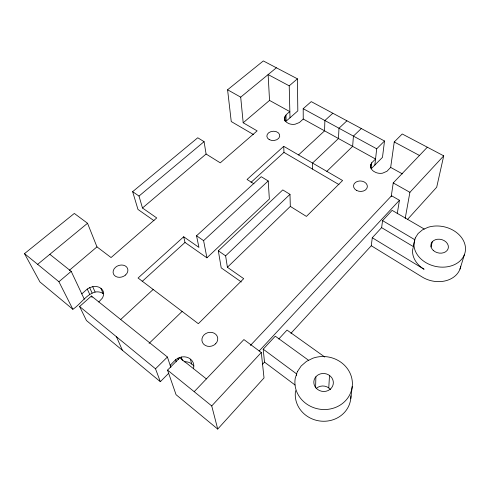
<?xml version="1.0" encoding="UTF-8"?>
<svg xmlns="http://www.w3.org/2000/svg" width="490" height="490" viewBox="0 0 490 490"><rect width="100%" height="100%" fill="white"/><g stroke="black" fill="none" stroke-linecap="round" stroke-linejoin="round"><path stroke-width="0.73" d="M312.479 169.081L312.54 163.054L338.461 138.529L338.994 128.233L346.896 120.834M315.603 387.731L315.879 376.761M328.766 387.915L329.507 375.438M370.532 167.439L370.857 164.419L371.745 162.784L375.542 159.03L303.243 119.039L303.194 108.694L311.23 101.62L384.515 141.004L382.476 157.364L371.089 168.836L371.745 162.784M374.856 165.093L376.706 148.807L384.515 141.004M350.748 398.823L352.224 386.567M290.931 333.335L371.279 245.741L372.271 237.748L381.612 227.636L382.586 220.635L392.129 210.363L424.242 229.038M370.857 164.419L370.593 166.471A9.359 6.891 5 0 0 373.435 171.163L375.744 172.462A9.359 6.891 5 0 0 382.568 173.178L386.971 171.267L390.671 167.396L394.242 141.971L402.223 133.978L443.726 155.845L436.7 187.211L407.478 219.483M391.216 196.551L393.231 182.935L427.305 147.233M397.231 213.763L399.436 200.275L391.553 195.761L250.39 345.462M405.205 218.405L409.897 192.313L443.726 155.845M284.617 120.332C283.698 116.387 287.03 113.692 289.847 111.634L269.537 100.413L268.128 74.572L289.216 85.836L290 117.79L286.148 121.14L285.958 114.991M431.004 246.997L432.241 241.803M413.241 247.309L412.58 250.004A25.694 20.139 13.2 0 0 424.089 269.267L372.271 237.748M193.317 368.799L193.801 366.973A11.374 9.984 -22.7 0 0 191.535 360.083L189.128 358.184A11.374 9.984 -22.7 0 0 181.306 357.051L178.097 358.135L175.628 359.727L170.165 365.283M459.975 269.108L464.489 254.414M167.543 370.115L176.057 394.695L217.725 429.069L264.024 377.925L261.293 352.506L243.904 339.57L194.199 391.688L167.543 370.115L179.775 357.761L206.388 378.917M262.462 364.37L264.514 362.128L263.197 349.18L275.282 336.177L308.62 360.315M278.798 338.982L287.018 330.076L324.815 357.045M217.725 429.069L211.729 405.934L261.293 352.506M259.088 351.054L399.436 200.275M170.869 367.371L167.396 357.02L91.434 296.009L79.601 306.519L86.436 320.521L160.34 381.685L168.676 373.3M160.34 381.685L155.508 368.799L167.396 357.02M183.695 236.768L185 242.44L206.921 257.826L269.365 199.044L268.202 180.975L261.225 176.694L196.545 235.776L198.928 247.395L183.695 236.768L138.064 278.02L198.334 323.7L243.708 278.657L227.403 267.277L290.319 206.406L289.982 194.334L282.773 189.912L218.326 250.807L221.198 267.852L241.35 281.989M149.064 343.404L182.121 311.413M326.83 171.359L352.641 146.375L353.413 136.104L361.283 128.564M227.403 267.277L225.614 255.841L289.982 194.334M120.718 319.486L153.168 289.461M298.545 154.926L324.57 130.848L324.87 120.528L332.802 113.264M206.921 257.826L203.595 240.639L268.202 180.975M142.174 281.413L185 242.44M250.99 182.39L283.955 152.39L283.735 146.326L342.596 180.516L306.421 216.415L290.319 206.406M303.243 119.039L299.433 122.5L295.145 124.215A8.728 6.149 -1.7 0 1 288.831 123.596L286.791 122.451A8.728 6.149 -1.7 0 1 284.549 118.286M283.735 146.326L247.046 179.493L253.967 183.799M290 117.79L297.822 110.863L297.418 78.823L263.326 60.932L227.587 89.774L240.7 97.155L243.187 122.776L257.134 130.873L220.267 162.845L206.088 154.025L204.079 141.659L197.746 137.77L132.643 191.67L139.007 196.061L142.48 207.999L156.733 217.946L111.059 257.556L96.965 246.874L87.532 223.269L74.321 213.438L24.5 253.636L39.929 281.94L72.863 309.288C80.629 304.186 85.879 294.717 95.109 292.065A10.633 8.428 -23.4 0 1 102.183 293.014L103.237 293.81L100.952 288.439L99.887 287.642A10.755 8.477 -23.1 0 0 92.739 286.687L89.682 287.642L87.281 289.033L81.806 293.884M98.802 301.987L102.557 297.908L103.531 295.262A10.755 8.477 -23.1 0 0 101.969 289.284L100.952 288.439M289.216 85.836L297.418 78.823M142.48 207.999L206.088 154.025M69.28 270.37L96.965 246.874M243.187 122.776L269.537 100.413M72.863 309.288L58.923 281.732L71.191 271.331L49.827 254.31M139.007 196.061L204.079 141.659M24.5 253.636L37.65 264.337L87.532 223.269M240.7 97.155L276.366 67.792M394.242 141.971L419.458 155.465M303.194 108.694L376.706 148.807M390.671 167.396L402.406 173.889M393.231 182.935L409.897 192.313M253.642 134.652L231.249 121.551L227.587 89.774M283.955 152.39L338.988 184.601M382.586 220.635L414.822 239.733L413.407 246.635L381.612 227.636M371.279 245.741L422.257 277.046A25.296 19.986 13.5 0 0 460.759 266.199M196.545 235.776L203.595 240.639M218.326 250.807L225.614 255.841M153.976 220.672L137.972 209.438L132.643 191.67M263.197 349.18L296.634 373.931L296.664 375.401M264.514 362.128L295.09 385.036M193.709 366.024A11.239 9.904 -23.2 0 0 192.907 365.001L190.53 363.115A11.239 9.904 -23.2 0 0 184.007 361.81M194.199 391.688L211.729 405.934M79.601 306.519L155.508 368.799M37.65 264.337L58.923 281.732M71.191 271.331L84.317 299.219M87.281 289.033L89.719 294.392M91.434 296.009L92.059 297.381M89.682 287.642L92.089 293.014M92.739 286.687L95.109 292.065M116.406 336.618L122.31 350.111M175.628 359.727L176.296 361.828M178.097 358.135L178.532 359.544M181.306 357.051L182.372 360.579M190.353 359.109L191.743 364.033M284.978 116.455L285.131 121.226M350.92 395.804A27.893 25.89 9.8 0 1 321.011 421.137A27.893 25.89 9.8 0 1 295.58 390.665M316.387 388.362A9.482 8.802 9.7 0 1 330.511 389.568M415.244 238.018L413.989 243.12A26.037 20.268 12.9 0 0 442.831 267.16A26.037 20.268 12.9 0 0 464.349 242.666A26.037 20.268 12.9 0 0 427.831 227.366L422.417 229.89L418.117 233.516L415.244 238.018M297.332 371.738L295.237 378.274A28.8 26.46 8.5 0 0 324.343 409.542A28.8 26.46 8.5 0 0 351.796 378.292A28.8 26.46 8.5 0 0 312.865 358.215L306.464 361.387L301.166 365.993L297.332 371.738M215.661 343.766L214.057 345.052A8.011 6.983 -15.9 0 1 203.699 344.237A8.011 6.983 -15.9 0 1 204.042 334.903L205.641 333.641A8.011 6.983 -15.9 0 1 215.949 334.48A8.011 6.983 -15.9 0 1 215.661 343.766M125.55 274.994L123.97 276.115A7.577 5.96 -19.5 0 1 114.44 275.447A7.577 5.96 -19.5 0 1 115.487 267.313L117.061 266.205A7.577 5.96 -19.5 0 1 126.543 266.897A7.577 5.96 -19.5 0 1 125.55 274.994M433.246 250.39A8.851 6.891 12.9 0 0 448.025 248.932A8.851 6.891 12.9 0 0 437.637 239.236A8.851 6.891 12.9 0 0 433.246 250.39M315.866 387.823A9.788 8.992 8.4 0 0 332.637 386.077A9.788 8.992 8.4 0 0 322.261 373.521A9.788 8.992 8.4 0 0 315.866 387.823M356.426 190.341A6.934 5.231 4.2 0 0 367.341 186.923A6.934 5.231 4.2 0 0 357.577 181.349A6.934 5.231 4.2 0 0 356.426 190.341M269.182 139.583A6.474 4.655 -3.2 0 0 279.686 136.502A6.474 4.655 -3.2 0 0 271.068 131.577A6.474 4.655 -3.2 0 0 269.182 139.583"/></g></svg>
